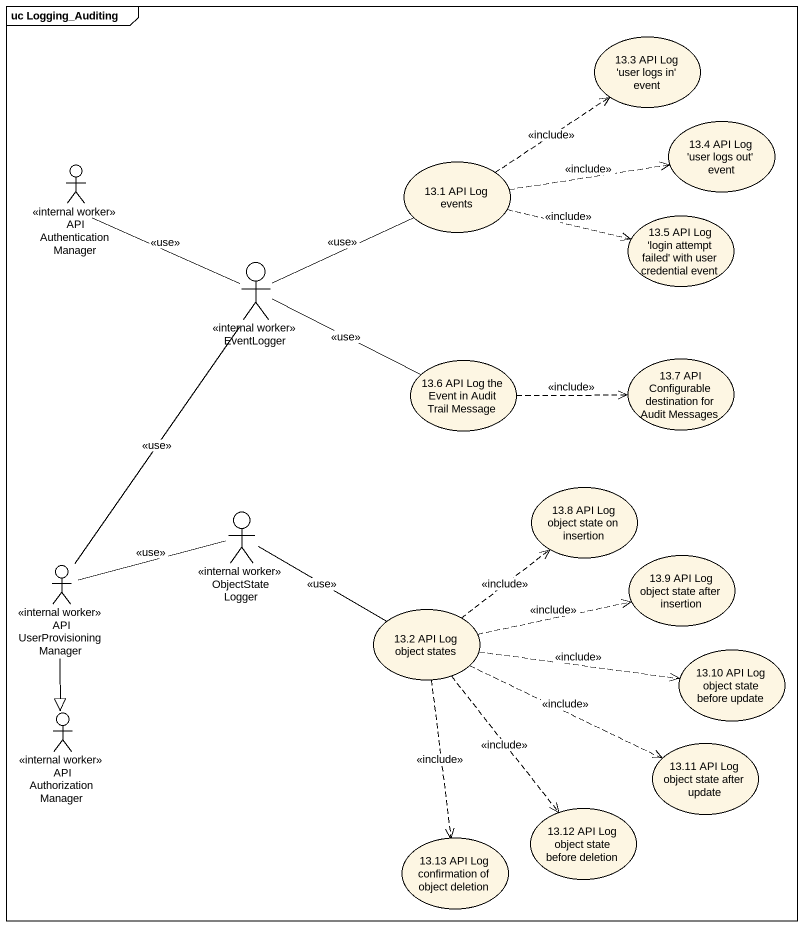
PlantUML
@startuml
mainframe uc Logging_Auditing
usecase "13.3 API Log 'user logs in' event" as u13_3_API_Log_user_logs_in
usecase "13.4 API Log 'user logs out' event" as u13_4_API_Log_user_logs_out
actor "API AuthenticationManager" as API_AuthenticationManager <<internal worker>>
usecase "13.1 API Log events" as u13_1_API_Log_events
usecase "13.5 API Log 'login attempt failed' with user credential event" as u13_5_API_Log_login_attempt
actor EventLogger <<internal worker>>
usecase "13.6 API Log the Event in Audit Trail Message" as u13_6_API_Log_the_Event_in
usecase "13.7 API Configurable destination for Audit Messages" as u13_7_API_Configurable
actor ObjectStateLogger <<internal worker>>
usecase "13.8 API Log object state on insertion" as u13_8_API_Log_object_state
actor "API UserProvisioningManager" as API_UserProvisioningManager <<internal worker>>
usecase "13.9 API Log object state after insertion" as u13_9_API_Log_object_state
usecase "13.2 API Log object states" as u13_2_API_Log_object_states
usecase "13.10 API Log object state before update" as u13_10_API_Log_object_state
actor "API AuthorizationManager" as API_AuthorizationManager <<internal worker>>
usecase "13.11 API Log object state after update" as u13_11_API_Log_object_state
usecase "13.13 API Log confirmation of object deletion" as u13_13_API_Log_confirmation
usecase "13.12 API Log object state before deletion" as u13_12_API_Log_object_state
API_AuthenticationManager -right- EventLogger : <<use>>
u13_1_API_Log_events .up.> u13_3_API_Log_user_logs_in : <<include>>
u13_1_API_Log_events .right.> u13_4_API_Log_user_logs_out : <<include>>
u13_1_API_Log_events .right.> u13_5_API_Log_login_attempt : <<include>>
EventLogger -right- u13_1_API_Log_events : <<use>>
EventLogger -right- u13_6_API_Log_the_Event_in : <<use>>
u13_6_API_Log_the_Event_in .right.> u13_7_API_Configurable : <<include>>
ObjectStateLogger -right- u13_2_API_Log_object_states : <<use>>
API_UserProvisioningManager -up- EventLogger : <<use>>
API_UserProvisioningManager -right- ObjectStateLogger : <<use>>
API_UserProvisioningManager --|> API_AuthorizationManager
u13_2_API_Log_object_states .up.> u13_8_API_Log_object_state : <<include>>
u13_2_API_Log_object_states .right.> u13_9_API_Log_object_state : <<include>>
u13_2_API_Log_object_states .right.> u13_10_API_Log_object_state : <<include>>
u13_2_API_Log_object_states .right.> u13_11_API_Log_object_state : <<include>>
u13_2_API_Log_object_states ..> u13_13_API_Log_confirmation : <<include>>
u13_2_API_Log_object_states ..> u13_12_API_Log_object_state : <<include>>
@enduml
